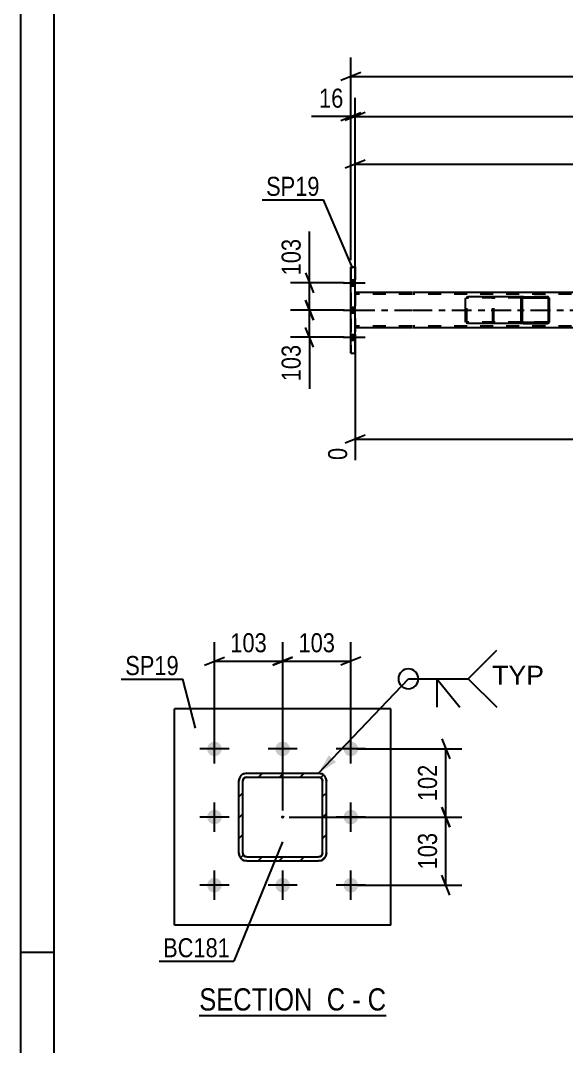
# Model space of a CAD drawing. Header units: millimetres. Extents: x 0 to 841, y 0 to 594.
# Drawn here: x 0 to 82.1, y 134.9 to 289.1 of the extents above; entities that cross this region are included whole.
import ezdxf

# ---------------------------------------------------------------- set-up
doc = ezdxf.new("R2010")
doc.units = ezdxf.units.MM
doc.linetypes.add('DXK_LINE_DOT2', pattern=[3.9198, 1.9599, -1.9599])
doc.linetypes.add('DXK_LINE_DOT3', pattern=[5.9187, 2.979, -0.9799, 0.9799, -0.9799])
doc.styles.add('Arial', font='ARIAL.TTF', dxfattribs={"height": 0.2})
doc.styles.add('Arial Narrow', font='ARIALN.TTF', dxfattribs={"height": 0.2})

# ---------------------------------------------------------------- blocks, each defined once
blk = doc.blocks.new('Unknown-815137708-1135')
at = {"color": 5, "linetype": 'Continuous'}
for p, q in [((0, 594), (0, 0)), ((5, 589), (5, 5)), ((5, 149), (0, 149))]:
    blk.add_line(p, q, dxfattribs=at)
blk = doc.blocks.new('Unknown-815137708-13 - 7258')
at = {"color": 6, "linetype": 'Continuous'}
blk.add_line((26.88, 139.51), (54.95, 139.51), dxfattribs=at)
at = {"color": 0, "linetype": 'Continuous'}
for points in [[(44.99, 140.26), (44.99, 143.76), (26.88, 143.76), (26.88, 140.26)], [(48.81, 140.26), (48.81, 143.76), (46.04, 143.76), (46.04, 140.26)], [(51.14, 140.26), (51.14, 143.76), (49.86, 143.76), (49.86, 140.26)], [(54.95, 140.26), (54.95, 143.76), (52.19, 143.76), (52.19, 140.26)]]:
    blk.add_wipeout(points, dxfattribs=at)
at = {"color": 7, "linetype": 'Continuous', "style": 'Arial Narrow'}
for s, p in [('SECTION ', (26.88, 140.26)), ('C', (46.04, 140.26)), ('C', (52.19, 140.26)), ('-', (49.86, 140.26))]:
    blk.add_text(s, height=3.34, dxfattribs=at).set_placement(p)
blk = doc.blocks.new('Part-815137708-5950 - 5892')
at = {"linetype": 'Continuous'}
h = blk.add_hatch(dxfattribs=at)
h.set_pattern_fill('', scale=0.7, style=0, pattern_type=0)
h.set_pattern_definition([(45, (79.4986, 247.392), (-1.57154, 1.57154), [])])
h.paths.add_polyline_path([(79.52, 247.27), (79.5, 247.39), (79.42, 247.5), (79.31, 247.57), (79.18, 247.59), (75.61, 247.59), (75.48, 247.57), (75.37, 247.5), (75.29, 247.39), (75.27, 247.27), (75.27, 243.91), (75.29, 243.79), (75.37, 243.68), (75.48, 243.61), (75.61, 243.59), (79.18, 243.59), (79.31, 243.61), (79.42, 243.68), (79.5, 243.79), (79.52, 243.91)])
h.paths.add_polyline_path([(79.34, 243.85), (79.3, 243.8), (79.25, 243.76), (79.18, 243.75), (75.61, 243.75), (75.54, 243.76), (75.49, 243.8), (75.45, 243.85), (75.44, 243.91), (75.44, 247.27), (75.45, 247.33), (75.49, 247.38), (75.54, 247.42), (75.61, 247.43), (79.18, 247.43), (79.25, 247.42), (79.3, 247.38), (79.34, 247.33), (79.35, 247.27), (79.35, 243.91)])
at = {"color": 2, "linetype": 'Continuous'}
for p, q in [((66.92, 247.27), (66.94, 247.39)), ((66.92, 243.91), (66.92, 247.27)), ((67.13, 247.57), (67.26, 247.59)), ((75.61, 247.59), (67.26, 247.59)), ((75.29, 247.39), (75.27, 247.27)), ((75.27, 243.91), (75.27, 247.27)), ((75.44, 247.27), (75.45, 247.33)), ((75.44, 243.91), (75.44, 247.27)), ((75.45, 247.33), (75.49, 247.38)), ((75.61, 247.59), (75.48, 247.57)), ((75.49, 247.38), (75.54, 247.42)), ((75.54, 247.42), (75.61, 247.43)), ((75.61, 247.59), (79.18, 247.59)), ((75.61, 247.43), (79.18, 247.43)), ((79.31, 247.57), (79.18, 247.59)), ((79.18, 247.43), (79.25, 247.42)), ((79.25, 247.42), (79.3, 247.38)), ((79.3, 247.38), (79.34, 247.33)), ((79.34, 247.33), (79.35, 247.27)), ((79.35, 243.91), (79.35, 247.27)), ((79.52, 247.27), (79.5, 247.39)), ((79.52, 243.91), (79.52, 247.27)), ((66.94, 243.79), (66.92, 243.91)), ((75.27, 243.91), (75.29, 243.79)), ((75.45, 243.85), (75.44, 243.91)), ((75.49, 243.8), (75.45, 243.85)), ((75.54, 243.76), (75.49, 243.8)), ((75.61, 243.75), (75.54, 243.76)), ((79.25, 243.76), (79.18, 243.75)), ((79.3, 243.8), (79.25, 243.76)), ((79.34, 243.85), (79.3, 243.8)), ((79.35, 243.91), (79.34, 243.85)), ((79.5, 243.79), (79.52, 243.91)), ((67.26, 243.59), (67.13, 243.61)), ((75.61, 243.59), (67.26, 243.59)), ((75.48, 243.61), (75.61, 243.59)), ((75.61, 243.75), (79.18, 243.75)), ((75.61, 243.59), (79.18, 243.59)), ((79.18, 243.59), (79.31, 243.61))]:
    blk.add_line(p, q, dxfattribs=at)
at = {"color": 7, "linetype": 'DXK_LINE_DOT2'}
for p, q in [((67.1, 247.33), (67.09, 247.27)), ((67.09, 243.91), (67.09, 247.27)), ((67.14, 247.38), (67.1, 247.33)), ((67.19, 247.42), (67.14, 247.38)), ((67.26, 247.43), (67.19, 247.42)), ((79.18, 247.43), (67.26, 247.43)), ((70.83, 247.59), (70.97, 247.57)), ((70.9, 247.42), (70.83, 247.43)), ((70.96, 247.38), (70.9, 247.42)), ((70.99, 247.33), (70.96, 247.38)), ((71.01, 247.27), (70.99, 247.33)), ((71.01, 243.91), (71.01, 247.27)), ((71.15, 247.39), (71.18, 247.27)), ((71.18, 243.91), (71.18, 247.27)), ((79.18, 247.59), (75.61, 247.59)), ((67.09, 243.91), (67.1, 243.85)), ((67.1, 243.85), (67.14, 243.8)), ((67.14, 243.8), (67.19, 243.76)), ((67.19, 243.76), (67.26, 243.75)), ((70.83, 243.75), (70.9, 243.76)), ((70.9, 243.76), (70.96, 243.8)), ((70.96, 243.8), (70.99, 243.85)), ((70.99, 243.85), (71.01, 243.91)), ((71.18, 243.91), (71.15, 243.79)), ((79.18, 243.75), (67.26, 243.75)), ((70.97, 243.61), (70.83, 243.59)), ((79.18, 243.59), (75.61, 243.59))]:
    blk.add_line(p, q, dxfattribs=at)
at = {"color": 2, "linetype": 'Continuous'}
for centre, start, end in [((67.25, 247.26), 110.7583, 155.6801), ((75.6, 247.26), 110.7583, 155.68), ((79.2, 247.26), 24.32, 69.2417), ((67.25, 243.92), 204.3199, 249.2417), ((75.6, 243.92), 204.32, 249.2417), ((79.2, 243.92), 290.7583, 335.68)]:
    blk.add_arc(centre, 0.331, start, end, dxfattribs=at)
at = {"color": 7, "linetype": 'DXK_LINE_DOT2'}
for centre, start, end in [((70.85, 247.26), 24.3199, 69.2417), ((70.85, 243.92), 290.7583, 335.6801)]:
    blk.add_arc(centre, 0.331, start, end, dxfattribs=at)
blk = doc.blocks.new('Part-815137708-5957 - 5892')
at = {"color": 2, "linetype": 'Continuous'}
for p, q in [((49.66, 252.09), (50.3, 252.09)), ((49.66, 239.09), (49.66, 252.09)), ((50.3, 239.09), (50.3, 252.09)), ((49.66, 239.09), (50.3, 239.09))]:
    blk.add_line(p, q, dxfattribs=at)
at = {"color": 7, "linetype": 'DXK_LINE_DOT2'}
for p, q in [((49.66, 252.09), (49.66, 252.09)), ((49.66, 252.09), (49.66, 239.09)), ((50.3, 252.09), (50.3, 239.09)), ((49.66, 239.09), (49.66, 239.09))]:
    blk.add_line(p, q, dxfattribs=at)
blk = doc.blocks.new('Part-815137708-6069 - 5892')
at = {"color": 2, "linetype": 'Continuous'}
for p, q in [((58.82, 248.23), (50.3, 248.23)), ((150.17, 248.23), (58.92, 248.23)), ((50.3, 242.95), (58.82, 242.95)), ((58.92, 242.95), (150.17, 242.95))]:
    blk.add_line(p, q, dxfattribs=at)
at = {"color": 7, "linetype": 'DXK_LINE_DOT2'}
for p, q in [((50.3, 248.23), (50.3, 248.23)), ((50.3, 248.23), (50.3, 242.95)), ((50.3, 242.95), (50.3, 248.23)), ((50.3, 248.23), (50.3, 248.23)), ((58.82, 247.99), (50.3, 247.99)), ((717.83, 247.99), (58.92, 247.99)), ((58.82, 243.19), (50.3, 243.19)), ((50.3, 242.95), (50.3, 242.95)), ((50.3, 242.95), (50.3, 242.95)), ((717.83, 243.19), (58.92, 243.19))]:
    blk.add_line(p, q, dxfattribs=at)
at = {"color": 7, "linetype": 'DXK_LINE_DOT3'}
for p, q in [((50.3, 245.59), (58.82, 245.59)), ((58.92, 245.59), (717.83, 245.59))]:
    blk.add_line(p, q, dxfattribs=at)
blk = doc.blocks.new('Bolt-815137708-6145 - 5892')
at = {"linetype": 'Continuous'}
for points in [[(50.3, 249.25), (50.3, 250.13), (49.66, 250.13), (49.66, 249.25)], [(50.3, 249.25), (50.3, 250.13), (49.66, 250.13), (49.66, 249.25)], [(50.3, 249.25), (50.3, 250.13), (49.66, 250.13), (49.66, 249.25)], [(50.3, 245.15), (50.3, 246.03), (49.66, 246.03), (49.66, 245.15)], [(50.3, 245.15), (50.3, 246.03), (49.66, 246.03), (49.66, 245.15)], [(50.3, 241.05), (50.3, 241.93), (49.66, 241.93), (49.66, 241.05)], [(50.3, 241.05), (50.3, 241.93), (49.66, 241.93), (49.66, 241.05)], [(50.3, 241.05), (50.3, 241.93), (49.66, 241.93), (49.66, 241.05)]]:
    blk.add_hatch(color=1, dxfattribs=at).paths.add_polyline_path(points)
at = {"color": 1, "linetype": 'Continuous'}
for p, q in [((49.66, 250.13), (50.3, 250.13)), ((49.66, 250.13), (50.3, 250.13)), ((49.66, 250.13), (50.3, 250.13)), ((48.5, 249.69), (51.82, 249.69)), ((48.5, 249.69), (51.82, 249.69)), ((48.5, 249.69), (51.82, 249.69)), ((49.66, 249.25), (50.3, 249.25)), ((49.66, 249.25), (50.3, 249.25)), ((49.66, 249.25), (50.3, 249.25)), ((48.5, 245.59), (51.82, 245.59)), ((48.5, 245.59), (51.82, 245.59)), ((49.66, 246.03), (50.3, 246.03)), ((49.66, 246.03), (50.3, 246.03)), ((49.66, 245.15), (50.3, 245.15)), ((49.66, 245.15), (50.3, 245.15)), ((48.5, 241.49), (51.82, 241.49)), ((48.5, 241.49), (51.82, 241.49)), ((48.5, 241.49), (51.82, 241.49)), ((49.66, 241.93), (50.3, 241.93)), ((49.66, 241.93), (50.3, 241.93)), ((49.66, 241.93), (50.3, 241.93)), ((49.66, 241.05), (50.3, 241.05)), ((49.66, 241.05), (50.3, 241.05)), ((49.66, 241.05), (50.3, 241.05))]:
    blk.add_line(p, q, dxfattribs=at)
blk = doc.blocks.new('Part-815137708-7385 - 7258')
at = {"linetype": 'Continuous'}
h = blk.add_hatch(dxfattribs=at)
h.set_pattern_fill('', scale=0.7, style=0, pattern_type=0)
h.set_pattern_definition([(45, (45.2652, 162.8433), (-1.57154, 1.57154), [])])
h.paths.add_polyline_path([(44.81, 162.75), (45.27, 162.84), (45.65, 163.1), (45.91, 163.49), (46.01, 163.95), (46.01, 174.75), (45.91, 175.21), (45.65, 175.6), (45.27, 175.86), (44.81, 175.95), (34.01, 175.95), (33.55, 175.86), (33.16, 175.6), (32.9, 175.21), (32.81, 174.75), (32.81, 163.95), (32.9, 163.49), (33.16, 163.1), (33.55, 162.84), (34.01, 162.75)])
h.paths.add_polyline_path([(34.01, 163.35), (33.78, 163.4), (33.58, 163.53), (33.45, 163.72), (33.41, 163.95), (33.41, 174.75), (33.45, 174.98), (33.58, 175.18), (33.78, 175.31), (34.01, 175.35), (44.81, 175.35), (45.04, 175.31), (45.23, 175.18), (45.36, 174.98), (45.41, 174.75), (45.41, 163.95), (45.36, 163.72), (45.23, 163.53), (45.04, 163.4), (44.81, 163.35)])
blk.add_hatch(color=30, dxfattribs=at).paths.add_polyline_path([(39.41, 169.25, -1), (39.41, 169.45, -1)])
at = {"color": 7, "linetype": 'DXK_LINE_DOT2'}
for p, q in [((33.55, 175.86), (34.01, 175.95)), ((34.01, 175.95), (44.81, 175.95)), ((44.81, 175.95), (45.27, 175.86)), ((32.81, 174.75), (32.9, 175.21)), ((32.81, 163.95), (32.81, 174.75)), ((33.45, 174.98), (33.41, 174.75)), ((33.41, 163.95), (33.41, 174.75)), ((33.58, 175.18), (33.45, 174.98)), ((33.78, 175.31), (33.58, 175.18)), ((34.01, 175.35), (33.78, 175.31)), ((34.01, 175.35), (44.81, 175.35)), ((45.04, 175.31), (44.81, 175.35)), ((45.23, 175.18), (45.04, 175.31)), ((45.36, 174.98), (45.23, 175.18)), ((45.41, 174.75), (45.36, 174.98)), ((45.41, 163.95), (45.41, 174.75)), ((45.91, 175.21), (46.01, 174.75)), ((46.01, 163.95), (46.01, 174.75)), ((32.9, 163.49), (32.81, 163.95)), ((33.41, 163.95), (33.45, 163.72)), ((33.45, 163.72), (33.58, 163.53)), ((45.23, 163.53), (45.36, 163.72)), ((45.36, 163.72), (45.41, 163.95)), ((46.01, 163.95), (45.91, 163.49)), ((34.01, 162.75), (33.55, 162.84)), ((33.58, 163.53), (33.78, 163.4)), ((33.78, 163.4), (34.01, 163.35)), ((34.01, 163.35), (44.81, 163.35)), ((34.01, 162.75), (44.81, 162.75)), ((44.81, 163.35), (45.04, 163.4)), ((45.27, 162.84), (44.81, 162.75)), ((45.04, 163.4), (45.23, 163.53))]:
    blk.add_line(p, q, dxfattribs=at)
at = {"color": 2, "linetype": 'Continuous'}
for p, q in [((34.01, 175.95), (33.55, 175.86)), ((34.01, 175.95), (44.81, 175.95)), ((45.27, 175.86), (44.81, 175.95)), ((32.9, 175.21), (32.81, 174.75)), ((32.81, 163.95), (32.81, 174.75)), ((33.41, 174.75), (33.45, 174.98)), ((33.41, 163.95), (33.41, 174.75)), ((33.45, 174.98), (33.58, 175.18)), ((33.58, 175.18), (33.78, 175.31)), ((33.78, 175.31), (34.01, 175.35)), ((34.01, 175.35), (44.81, 175.35)), ((44.81, 175.35), (45.04, 175.31)), ((45.04, 175.31), (45.23, 175.18)), ((45.23, 175.18), (45.36, 174.98)), ((45.36, 174.98), (45.41, 174.75)), ((45.41, 163.95), (45.41, 174.75)), ((46.01, 174.75), (45.91, 175.21)), ((46.01, 163.95), (46.01, 174.75)), ((32.81, 163.95), (32.9, 163.49)), ((33.45, 163.72), (33.41, 163.95)), ((33.58, 163.53), (33.45, 163.72)), ((45.36, 163.72), (45.23, 163.53)), ((45.41, 163.95), (45.36, 163.72)), ((45.91, 163.49), (46.01, 163.95)), ((33.55, 162.84), (34.01, 162.75)), ((33.78, 163.4), (33.58, 163.53)), ((34.01, 163.35), (33.78, 163.4)), ((34.01, 163.35), (44.81, 163.35)), ((34.01, 162.75), (44.81, 162.75)), ((45.04, 163.4), (44.81, 163.35)), ((44.81, 162.75), (45.27, 162.84)), ((45.23, 163.53), (45.04, 163.4))]:
    blk.add_line(p, q, dxfattribs=at)
at = {"color": 7, "linetype": 'DXK_LINE_DOT3'}
blk.add_line((39.41, 169.35), (39.41, 169.35), dxfattribs=at)
at = {"color": 30, "linetype": 'DXK_LINE_DOT3'}
blk.add_line((39.41, 169.35), (39.41, 169.35), dxfattribs=at)
at = {"color": 30, "linetype": 'Continuous'}
blk.add_circle((39.41, 169.35), 0.1, dxfattribs=at)
at = {"color": 7, "linetype": 'DXK_LINE_DOT2'}
for centre, start, end in [((34.01, 174.75), 112.5, 157.5), ((44.81, 174.75), 22.5, 67.5), ((34.01, 163.95), 202.5, 247.5), ((44.81, 163.95), 292.5, 337.5)]:
    blk.add_arc(centre, 1.2, start, end, dxfattribs=at)
at = {"color": 2, "linetype": 'Continuous'}
for centre, start, end in [((34.01, 174.75), 112.5, 157.5), ((44.81, 174.75), 22.5, 67.5), ((34.01, 163.95), 202.5, 247.5), ((44.81, 163.95), 292.5, 337.5)]:
    blk.add_arc(centre, 1.2, start, end, dxfattribs=at)
blk = doc.blocks.new('Part-815137708-7308 - 7258')
at = {"color": 2, "linetype": 'Continuous'}
for p, q in [((55.66, 185.6), (23.16, 185.6)), ((23.16, 153.1), (23.16, 185.6)), ((55.66, 153.1), (55.66, 185.6)), ((55.66, 153.1), (23.16, 153.1))]:
    blk.add_line(p, q, dxfattribs=at)
blk = doc.blocks.new('Bolt-815137708-7310 - 7258')
at = {"linetype": 'Continuous'}
for points in [[(29.16, 178.5, -1), (29.16, 180.7, -1)], [(39.41, 178.5, -1), (39.41, 180.7, -1)], [(49.66, 178.5, -1), (49.66, 180.7, -1)], [(29.16, 168.25, -1), (29.16, 170.45, -1)], [(49.66, 168.25, -1), (49.66, 170.45, -1)], [(29.16, 158, -1), (29.16, 160.2, -1)], [(39.41, 158, -1), (39.41, 160.2, -1)], [(49.66, 158, -1), (49.66, 160.2, -1)]]:
    blk.add_hatch(color=1, dxfattribs=at).paths.add_polyline_path(points)
at = {"color": 1, "linetype": 'Continuous'}
for p, q in [((29.16, 177.4), (29.16, 181.8)), ((39.41, 177.4), (39.41, 181.8)), ((49.66, 177.4), (49.66, 181.8)), ((31.36, 179.6), (26.96, 179.6)), ((41.61, 179.6), (37.21, 179.6)), ((51.86, 179.6), (47.46, 179.6)), ((29.16, 167.15), (29.16, 171.55)), ((49.66, 167.15), (49.66, 171.55)), ((31.36, 169.35), (26.96, 169.35)), ((51.86, 169.35), (47.46, 169.35)), ((29.16, 156.9), (29.16, 161.3)), ((39.41, 156.9), (39.41, 161.3)), ((49.66, 156.9), (49.66, 161.3)), ((31.36, 159.1), (26.96, 159.1)), ((41.61, 159.1), (37.21, 159.1)), ((51.86, 159.1), (47.46, 159.1))]:
    blk.add_line(p, q, dxfattribs=at)
blk = doc.blocks.new('StraightDimension-815137708-6328 - 5892')
at = {"color": 7, "linetype": 'Continuous'}
for p, q in [((49.66, 253.09), (49.66, 283.57)), ((51.16, 281.32), (48.16, 280.12)), ((49.66, 280.72), (727.09, 280.72))]:
    blk.add_line(p, q, dxfattribs=at)
blk = doc.blocks.new('StraightDimension-815137708-6261 - 5892')
at = {"color": 7, "linetype": 'Continuous'}
for p, q in [((42.86, 247.09), (44.06, 244.09)), ((48.66, 245.59), (40.61, 245.59)), ((43.46, 241.49), (43.46, 245.59)), ((44.06, 239.99), (42.86, 242.99)), ((48.66, 241.49), (40.61, 241.49))]:
    blk.add_line(p, q, dxfattribs=at)
at = {"color": 0}
blk.add_wipeout([(42.71, 240.96), (38.51, 240.96), (38.51, 234.28), (42.71, 234.28)], dxfattribs=at)
at = {"color": 7, "linetype": 'Continuous'}
blk.add_line((43.46, 241.49), (43.46, 233.76), dxfattribs=at)
blk.add_line((43.46, 241.49), (43.46, 233.76), dxfattribs=at)
at = {"color": 3, "style": 'Arial Narrow'}
blk.add_text('103', height=2.863, rotation=90.0002, dxfattribs=at).set_placement((42.11, 234.88))
blk = doc.blocks.new('StraightDimension-815137708-6269 - 5892')
at = {"color": 7, "linetype": 'Continuous'}
for p, q in [((42.86, 251.19), (44.06, 248.19)), ((48.66, 249.69), (40.61, 249.69)), ((43.46, 245.59), (43.46, 249.69)), ((44.06, 244.09), (42.86, 247.09)), ((48.66, 245.59), (40.61, 245.59))]:
    blk.add_line(p, q, dxfattribs=at)
at = {"color": 0}
blk.add_wipeout([(42.71, 256.9), (38.51, 256.9), (38.51, 250.21), (42.71, 250.21)], dxfattribs=at)
at = {"color": 7, "linetype": 'Continuous'}
blk.add_line((43.46, 249.69), (43.46, 257.42), dxfattribs=at)
blk.add_line((43.46, 249.69), (43.46, 257.42), dxfattribs=at)
at = {"color": 3, "style": 'Arial Narrow'}
blk.add_text('103', height=2.863, rotation=90.0002, dxfattribs=at).set_placement((42.11, 250.81))
blk = doc.blocks.new('StraightDimension-815137708-6303 - 5892')
at = {"color": 7, "linetype": 'Continuous'}
for p, q in [((50.3, 241.95), (50.3, 223.04)), ((150.97, 233.55), (150.97, 217.56)), ((51.8, 226.77), (48.8, 225.57)), ((50.3, 226.17), (150.97, 226.17)), ((149.47, 225.57), (152.47, 226.77))]:
    blk.add_line(p, q, dxfattribs=at)
at = {"color": 0}
blk.add_wipeout([(104.89, 226.92), (104.89, 231.12), (96.38, 231.12), (96.38, 226.92)], dxfattribs=at)
at = {"color": 0, "linetype": 'Continuous'}
for points in [[(49.7, 225.47), (45.5, 225.47), (45.5, 222.44), (49.7, 222.44)], [(150.37, 225.47), (146.17, 225.47), (146.17, 216.96), (150.37, 216.96)]]:
    blk.add_wipeout(points, dxfattribs=at)
at = {"color": 3, "style": 'Arial Narrow'}
blk.add_text('3786', height=2.863, dxfattribs=at).set_placement((96.98, 227.52))
at = {"color": 3, "linetype": 'Continuous', "style": 'Arial Narrow'}
for s, height, p in [('0', 2.86, (49.1, 223.04)), ('3786', 2.863, (149.77, 217.56))]:
    blk.add_text(s, height=height, rotation=90.0002, dxfattribs=at).set_placement(p)
blk = doc.blocks.new('StraightDimension-815137708-6356 - 5892')
at = {"color": 7, "linetype": 'Continuous'}
for p, q in [((50.3, 249.23), (50.3, 270.39)), ((150.97, 257.63), (150.97, 270.39)), ((51.8, 268.14), (48.8, 266.94)), ((50.3, 267.54), (150.97, 267.54)), ((149.47, 266.94), (152.47, 268.14))]:
    blk.add_line(p, q, dxfattribs=at)
at = {"color": 0}
blk.add_wipeout([(104.89, 268.29), (104.89, 272.49), (96.38, 272.49), (96.38, 268.29)], dxfattribs=at)
at = {"color": 3, "style": 'Arial Narrow'}
blk.add_text('3786', height=2.863, dxfattribs=at).set_placement((96.98, 268.89))
blk = doc.blocks.new('StraightDimension-815137708-11313 - 5892')
at = {"color": 7, "linetype": 'Continuous'}
for p, q in [((50.3, 253.09), (50.3, 277.52)), ((51.8, 275.27), (48.8, 274.07)), ((50.3, 274.67), (726.45, 274.67))]:
    blk.add_line(p, q, dxfattribs=at)
blk = doc.blocks.new('StraightDimension-815137708-11314 - 5892')
at = {"color": 7, "linetype": 'Continuous'}
for p, q in [((49.66, 253.09), (49.66, 277.52)), ((50.3, 253.09), (50.3, 277.52)), ((48.16, 274.07), (51.16, 275.27)), ((51.8, 275.27), (48.8, 274.07)), ((49.66, 274.67), (50.3, 274.67))]:
    blk.add_line(p, q, dxfattribs=at)
at = {"color": 0}
blk.add_wipeout([(49.13, 275.42), (49.13, 279.62), (44.28, 279.62), (44.28, 275.42)], dxfattribs=at)
at = {"color": 7, "linetype": 'Continuous'}
blk.add_line((49.66, 274.67), (43.75, 274.67), dxfattribs=at)
blk.add_line((49.66, 274.67), (43.75, 274.67), dxfattribs=at)
at = {"color": 3, "style": 'Arial Narrow'}
blk.add_text('16', height=2.863, dxfattribs=at).set_placement((44.88, 276.02))
blk = doc.blocks.new('StraightDimension-815137708-7458 - 7258')
at = {"color": 7, "linetype": 'Continuous'}
for p, q in [((63.36, 181.1), (64.56, 178.1)), ((50.66, 179.6), (66.36, 179.6)), ((63.96, 169.35), (63.96, 179.6)), ((64.56, 167.85), (63.36, 170.85)), ((40.41, 169.35), (66.36, 169.35))]:
    blk.add_line(p, q, dxfattribs=at)
at = {"color": 0}
blk.add_wipeout([(63.21, 177.82), (59.01, 177.82), (59.01, 171.14), (63.21, 171.14)], dxfattribs=at)
at = {"color": 3, "style": 'Arial Narrow'}
blk.add_text('102', height=2.863, rotation=90.0002, dxfattribs=at).set_placement((62.61, 171.74))
blk = doc.blocks.new('StraightDimension-815137708-7433 - 7258')
at = {"color": 7, "linetype": 'Continuous'}
for p, q in [((29.16, 180.6), (29.16, 195.63)), ((39.41, 170.35), (39.41, 195.63)), ((27.66, 192.18), (30.66, 193.38)), ((40.91, 193.38), (37.91, 192.18)), ((29.16, 192.78), (39.41, 192.78))]:
    blk.add_line(p, q, dxfattribs=at)
at = {"color": 0}
blk.add_wipeout([(37.62, 193.53), (37.62, 197.73), (30.94, 197.73), (30.94, 193.53)], dxfattribs=at)
at = {"color": 3, "style": 'Arial Narrow'}
blk.add_text('103', height=2.863, dxfattribs=at).set_placement((31.54, 194.13))
blk = doc.blocks.new('StraightDimension-815137708-7441 - 7258')
at = {"color": 7, "linetype": 'Continuous'}
for p, q in [((39.41, 170.35), (39.41, 195.63)), ((49.66, 180.6), (49.66, 195.63)), ((37.91, 192.18), (40.91, 193.38)), ((51.16, 193.38), (48.16, 192.18)), ((39.41, 192.78), (49.66, 192.78))]:
    blk.add_line(p, q, dxfattribs=at)
at = {"color": 0}
blk.add_wipeout([(47.87, 193.53), (47.87, 197.73), (41.19, 197.73), (41.19, 193.53)], dxfattribs=at)
at = {"color": 3, "style": 'Arial Narrow'}
blk.add_text('103', height=2.863, dxfattribs=at).set_placement((41.79, 194.13))
blk = doc.blocks.new('StraightDimension-815137708-7450 - 7258')
at = {"color": 7, "linetype": 'Continuous'}
for p, q in [((63.36, 170.85), (64.56, 167.85)), ((40.41, 169.35), (66.36, 169.35)), ((63.96, 159.1), (63.96, 169.35)), ((64.56, 157.6), (63.36, 160.6)), ((50.66, 159.1), (66.36, 159.1))]:
    blk.add_line(p, q, dxfattribs=at)
at = {"color": 0}
blk.add_wipeout([(63.21, 167.57), (59.01, 167.57), (59.01, 160.89), (63.21, 160.89)], dxfattribs=at)
at = {"color": 3, "style": 'Arial Narrow'}
blk.add_text('103', height=2.863, rotation=90.0002, dxfattribs=at).set_placement((62.61, 161.49))
blk = doc.blocks.new('Mark-815137708-5953 - 5892')
at = {"color": 0}
blk.add_wipeout([(44.96, 262.76), (44.96, 265.76), (36.92, 265.76), (36.92, 262.76)], dxfattribs=at)
blk.add_wipeout([(44.96, 262.76), (44.96, 265.76), (36.92, 265.76), (36.92, 262.76)], dxfattribs=at)
at = {"color": 30, "linetype": 'Continuous'}
for p in [(36.32, 262.16), (49.95, 251.82)]:
    blk.add_line(p, (45.56, 262.16), dxfattribs=at)
at = {"color": 3, "style": 'Arial Narrow'}
blk.add_text('SP19', height=2.863, dxfattribs=at).set_placement((36.92, 262.76))
blk = doc.blocks.new('WeldMark-815137708-7466 - 7258')
at = {"linetype": 'Continuous'}
blk.add_hatch(color=30, dxfattribs=at).paths.add_polyline_path([(47.42, 177.61), (44.81, 175.95), (46.33, 178.64)])
at = {"color": 30, "linetype": 'Continuous'}
for p, q in [((44.81, 175.95), (58.31, 190.14)), ((58.31, 190.14), (67.31, 190.14))]:
    blk.add_line(p, q, dxfattribs=at)
at = {"color": 3, "linetype": 'Continuous'}
for q in [(66.02, 185.85), (62.6, 185.85)]:
    blk.add_line((62.6, 190.14), q, dxfattribs=at)
for start, end in [(90, 270), (270, 90)]:
    blk.add_arc((58.31, 190.14), 1.5, start, end, dxfattribs=at)
at = {"color": 0, "linetype": 'Continuous'}
blk.add_wipeout([(78.69, 189.24), (78.69, 192.24), (70.91, 192.24), (70.91, 189.24)], dxfattribs=at)
blk.add_wipeout([(78.69, 189.24), (78.69, 192.24), (70.91, 192.24), (70.91, 189.24)], dxfattribs=at)
at = {"color": 3, "linetype": 'Continuous'}
for q in [(71.6, 194.43), (71.6, 185.85)]:
    blk.add_line((67.31, 190.14), q, dxfattribs=at)
at = {"color": 3, "linetype": 'Continuous', "style": 'Arial'}
blk.add_text('TYP', height=2.865, dxfattribs=at).set_placement((70.91, 189.24))
blk = doc.blocks.new('Mark-815137708-7304 - 7258')
at = {"color": 0}
blk.add_wipeout([(23.79, 190.7), (23.79, 193.7), (15.75, 193.7), (15.75, 190.7)], dxfattribs=at)
blk.add_wipeout([(23.79, 190.7), (23.79, 193.7), (15.75, 193.7), (15.75, 190.7)], dxfattribs=at)
at = {"color": 30, "linetype": 'Continuous'}
for p in [(15.15, 190.1), (26.32, 182.71)]:
    blk.add_line(p, (24.39, 190.1), dxfattribs=at)
at = {"color": 3, "style": 'Arial Narrow'}
blk.add_text('SP19', height=2.863, dxfattribs=at).set_placement((15.75, 190.7))
blk = doc.blocks.new('Mark-815137708-7381 - 7258')
at = {"color": 0}
blk.add_wipeout([(31.49, 148.27), (31.49, 151.27), (21.44, 151.27), (21.44, 148.27)], dxfattribs=at)
blk.add_wipeout([(31.49, 148.27), (31.49, 151.27), (21.44, 151.27), (21.44, 148.27)], dxfattribs=at)
at = {"color": 30, "linetype": 'Continuous'}
for p in [(39.38, 165.63), (20.84, 147.67)]:
    blk.add_line(p, (32.09, 147.67), dxfattribs=at)
at = {"color": 3, "style": 'Arial Narrow'}
blk.add_text('BC181', height=2.863, dxfattribs=at).set_placement((21.44, 148.27))

msp = doc.modelspace()

# ---------------------------------------------------------------- block references
for name in ['Unknown-815137708-1135', 'Part-815137708-5957 - 5892', 'Bolt-815137708-6145 - 5892', 'Part-815137708-6069 - 5892', 'Part-815137708-5950 - 5892', 'Part-815137708-7308 - 7258', 'Bolt-815137708-7310 - 7258', 'Part-815137708-7385 - 7258']:
    msp.add_blockref(name, (0, 0))

# ---------------------------------------------------------------- next in the draw order: block references
for name in ['StraightDimension-815137708-6328 - 5892', 'StraightDimension-815137708-6261 - 5892', 'Mark-815137708-7304 - 7258', 'StraightDimension-815137708-7458 - 7258', 'Mark-815137708-7381 - 7258', 'Unknown-815137708-13 - 7258']:
    msp.add_blockref(name, (0, 0))

# ---------------------------------------------------------------- next in the draw order: block references
for name in ['StraightDimension-815137708-6269 - 5892', 'StraightDimension-815137708-6303 - 5892', 'StraightDimension-815137708-7433 - 7258']:
    msp.add_blockref(name, (0, 0))

# ---------------------------------------------------------------- next in the draw order: block references
for name in ['StraightDimension-815137708-6356 - 5892', 'StraightDimension-815137708-7441 - 7258']:
    msp.add_blockref(name, (0, 0))

# ---------------------------------------------------------------- next in the draw order: block references
for name in ['StraightDimension-815137708-11313 - 5892', 'WeldMark-815137708-7466 - 7258', 'StraightDimension-815137708-7450 - 7258']:
    msp.add_blockref(name, (0, 0))

# ---------------------------------------------------------------- next in the draw order: block references
msp.add_blockref('StraightDimension-815137708-11314 - 5892', (0, 0))

# ---------------------------------------------------------------- next in the draw order: block references
msp.add_blockref('Mark-815137708-5953 - 5892', (0, 0))

doc.saveas('drawing.dxf')
